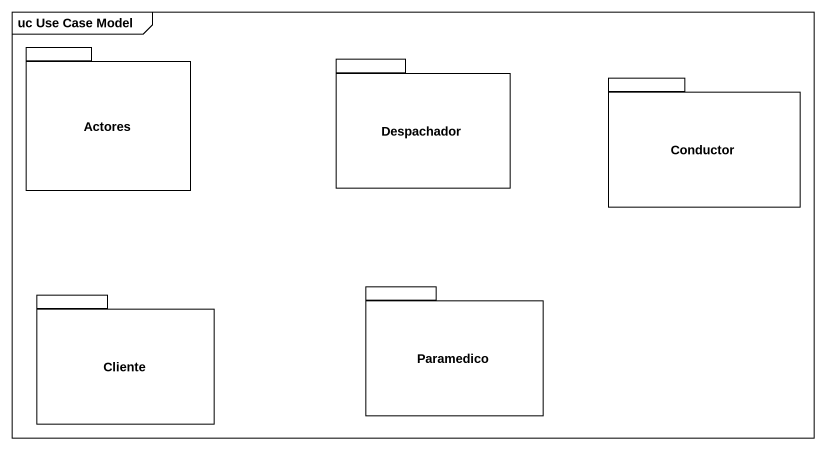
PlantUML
@startuml
mainframe uc Use Case Model
package Actores {
}
package Despachador {
}
package Conductor {
}
package Cliente {
}
package Paramedico {
}
@enduml
